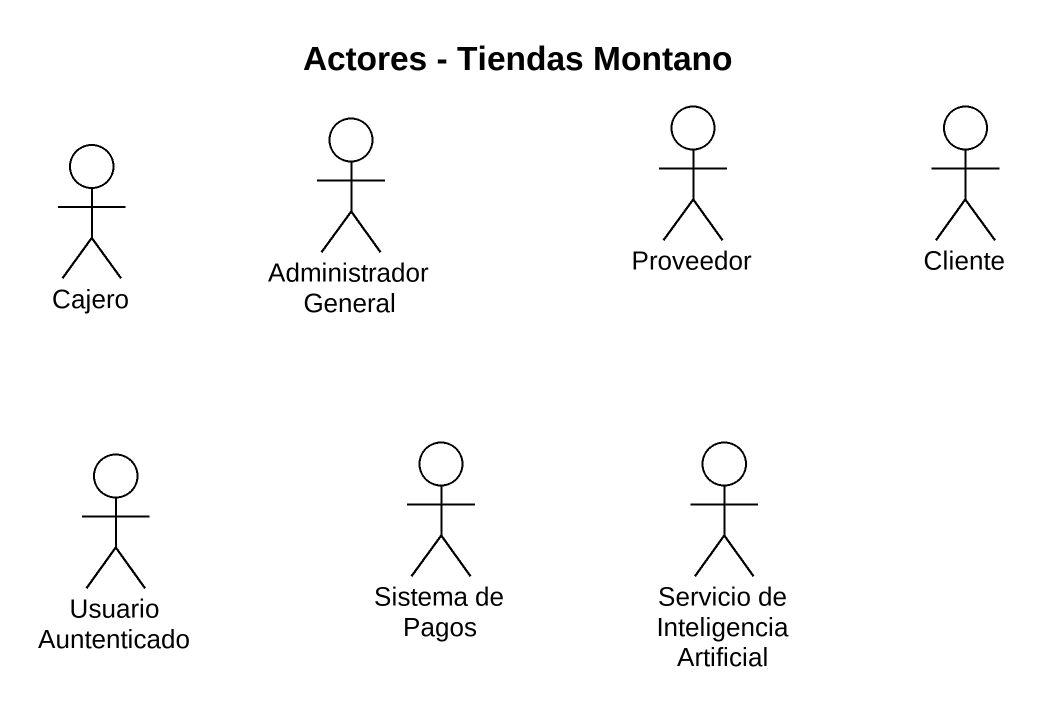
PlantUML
@startuml
title Actores - Tiendas Montano
actor "Administrador General" as Administrador_General
actor Proveedor
actor Cliente
actor Cajero
actor "Usuario Auntenticado" as Usuario_Auntenticado
actor "Sistema de Pagos" as Sistema_de_Pagos
actor "Servicio de Inteligencia Artificial" as Servicio_de_Inteligencia
@enduml
